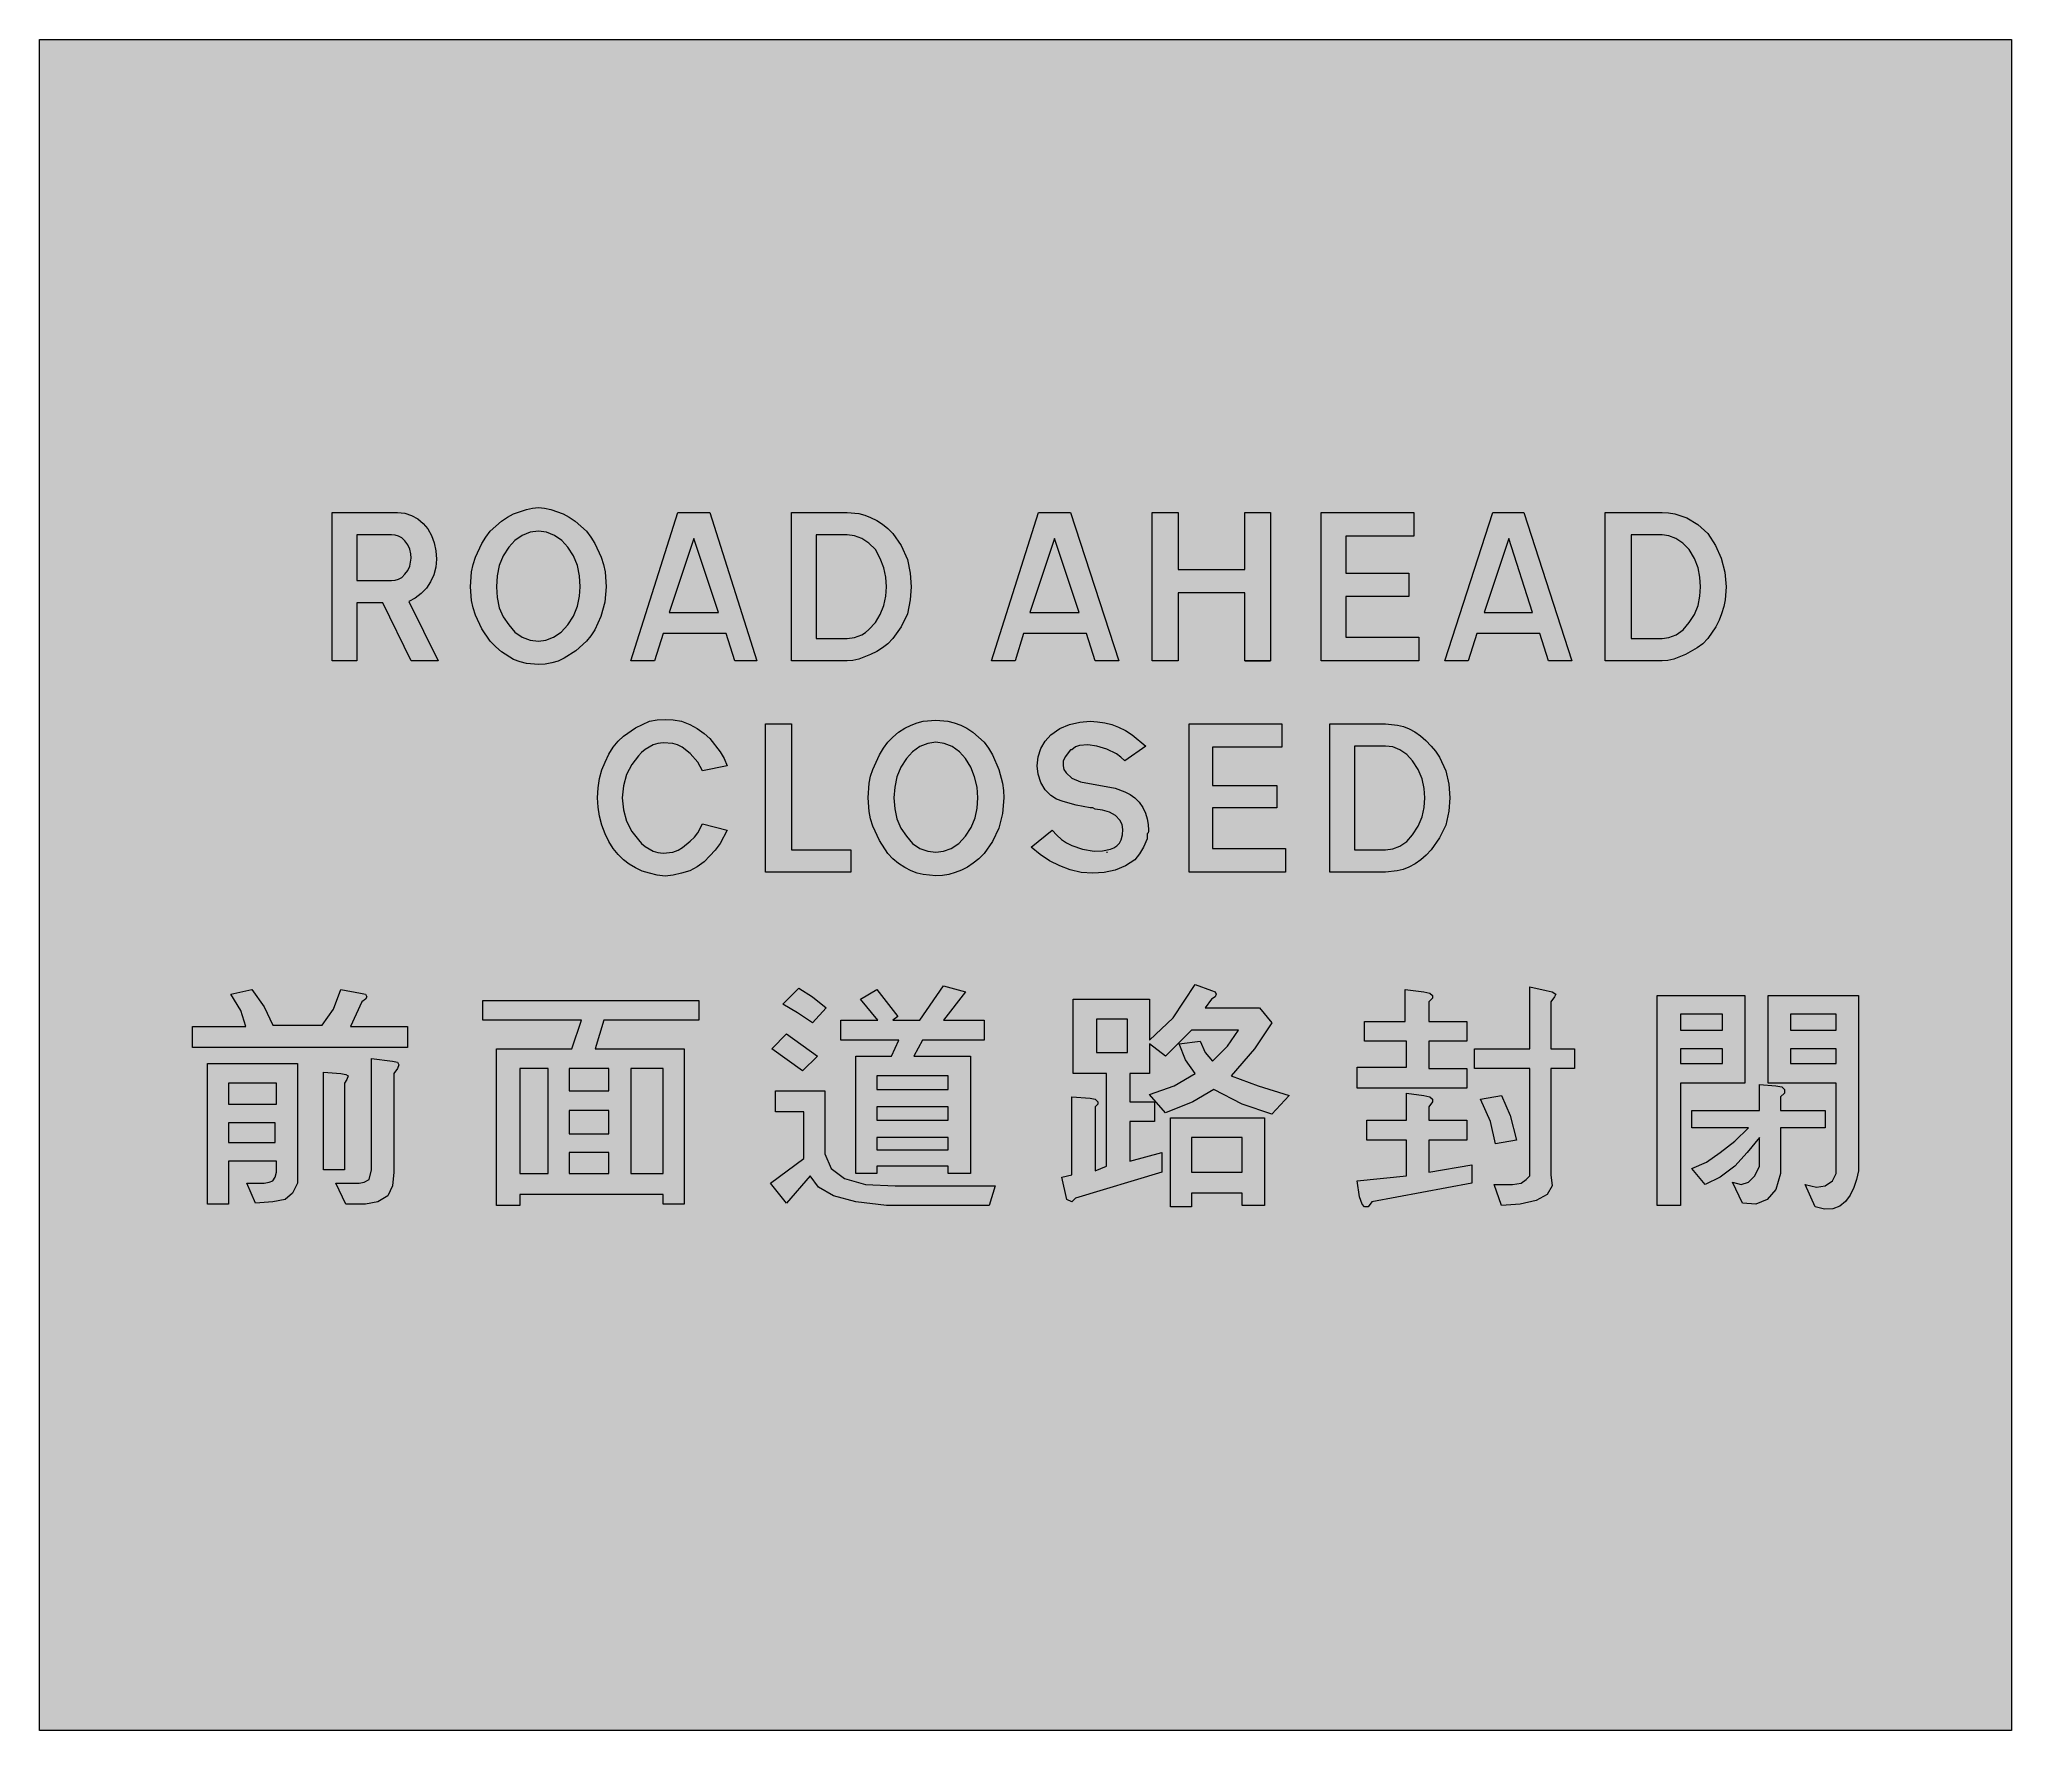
# Model space of a CAD drawing. Header units: metres. Extents: x 141 to 429, y 13 to 259.
import ezdxf

# ---------------------------------------------------------------- set-up
doc = ezdxf.new("R2010")
doc.units = ezdxf.units.M
for name, color, linetype, true_color in [('FILL_RED_FF0000', 7, 'Continuous', 0xff0000), ('FILL_WHITE_FFFFFF', 7, 'Continuous', 0xffffff), ('STROKE_WHITE_FFFFFF', 7, 'Continuous', 0xffffff)]:
    doc.layers.add(name, color=color, linetype=linetype, true_color=true_color)

msp = doc.modelspace()

# ---------------------------------------------------------------- hatches: boundary and pattern name
at = {"layer": 'FILL_RED_FF0000', "true_color": 0xff0000}
h = msp.add_hatch(color=7, dxfattribs=at)
h.dxf.hatch_style = 1
h.paths.add_polyline_path([(428.58, 259.2), (428.58, 12.78), (141.12, 12.78), (141.12, 259.2), (428.58, 259.2)])
at = {"layer": 'FILL_WHITE_FFFFFF', "true_color": 0xffffff}
h = msp.add_hatch(color=7, dxfattribs=at)
h.dxf.hatch_style = 1
h.paths.add_polyline_path([(191.16, 177.12), (187.38, 177.12), (187.38, 168.66), (183.78, 168.66), (183.78, 190.26), (193.32, 190.26), (194.37, 190.15), (195.36, 189.84), (196.26, 189.35), (197.05, 188.69), (197.74, 187.87), (198.28, 186.92), (198.67, 185.85), (198.9, 184.68), (199, 183.48), (198.89, 182.31), (198.6, 181.21), (198.13, 180.18), (197.52, 179.26), (196.77, 178.45), (195.91, 177.79), (194.94, 177.3), (199.26, 168.66), (195.3, 168.66), (191.16, 177.12)])
h.paths.add_polyline_path([(192.96, 180.4), (193.48, 180.54), (193.96, 180.82), (194.4, 181.26), (194.84, 181.83), (195.12, 182.43), (195.3, 183.6), (195.26, 184.27), (195.12, 184.93), (194.84, 185.55), (194.4, 186.12), (193.96, 186.56), (193.48, 186.84), (192.96, 186.98), (192.42, 187.02), (187.38, 187.02), (187.38, 180.36), (192.42, 180.36), (192.96, 180.4)], flags=16)
h = msp.add_hatch(color=7, dxfattribs=at)
h.dxf.hatch_style = 1
h.paths.add_polyline_path([(215.64, 190.73), (217.44, 190.08), (218.35, 189.61), (219.22, 189.02), (220.86, 187.56), (221.5, 186.69), (222.07, 185.74), (223.02, 183.78), (223.36, 182.7), (223.58, 181.62), (223.74, 179.46), (223.54, 177.21), (222.97, 175.1), (222.07, 173.18), (221.5, 172.32), (220.86, 171.54), (219.31, 170.09), (217.62, 169.02), (216.73, 168.63), (215.8, 168.35), (214.84, 168.18), (213.84, 168.12), (212.11, 168.28), (211.18, 168.5), (210.24, 168.84), (208.46, 169.99), (207.63, 170.69), (206.82, 171.54), (205.6, 173.3), (204.66, 175.32), (204.32, 176.4), (204.1, 177.46), (203.94, 179.46), (204.1, 181.62), (204.32, 182.7), (204.66, 183.78), (205.6, 185.74), (206.18, 186.69), (206.82, 187.56), (208.46, 189.02), (209.33, 189.61), (210.24, 190.08), (212.11, 190.73), (213, 190.92), (213.84, 190.98), (214.76, 190.92), (215.64, 190.73)])
h.paths.add_polyline_path([(211.48, 186.93), (210.42, 186.19), (209.52, 185.22), (208.71, 183.94), (208.15, 182.54), (207.82, 181.04), (207.72, 179.46), (207.82, 177.88), (208.15, 176.4), (208.71, 175.06), (209.52, 173.88), (210.42, 172.83), (211.48, 172.1), (212.63, 171.68), (213.84, 171.54), (214.95, 171.68), (216.07, 172.1), (217.16, 172.83), (218.16, 173.88), (218.97, 175.18), (219.53, 176.6), (219.86, 178.06), (219.96, 179.46), (219.86, 181.04), (219.53, 182.54), (218.97, 183.94), (218.16, 185.22), (217.26, 186.19), (216.2, 186.93), (215.05, 187.4), (213.84, 187.56), (212.63, 187.4), (211.48, 186.93)], flags=16)
h = msp.add_hatch(color=7, dxfattribs=at)
h.dxf.hatch_style = 1
h.paths.add_polyline_path([(245.7, 168.66), (242.46, 168.66), (241.2, 172.62), (232.02, 172.62), (230.76, 168.66), (227.34, 168.66), (234.18, 190.26), (238.86, 190.26), (245.7, 168.66)])
h.paths.add_polyline_path([(232.92, 175.68), (240.12, 175.68), (236.52, 186.48), (232.92, 175.68)], flags=16)
h = msp.add_hatch(color=7, dxfattribs=at)
h.dxf.hatch_style = 1
h.paths.add_polyline_path([(261.42, 189.88), (262.26, 189.54), (263.17, 189.1), (264.01, 188.57), (264.79, 187.95), (265.5, 187.2), (266.71, 185.45), (267.66, 183.42), (268.06, 181.44), (268.2, 179.46), (268.06, 177.55), (267.66, 175.5), (266.71, 173.63), (265.5, 171.9), (264.79, 171.15), (264.01, 170.53), (263.17, 170), (262.26, 169.56), (260.55, 168.91), (259.68, 168.72), (258.84, 168.66), (250.74, 168.66), (250.74, 190.26), (258.84, 190.26), (260.55, 190.1), (261.42, 189.88)])
h.paths.add_polyline_path([(254.34, 171.9), (258.84, 171.9), (259.92, 172.04), (261, 172.44), (261.51, 172.77), (261.99, 173.21), (262.98, 174.24), (263.69, 175.41), (264.19, 176.72), (264.5, 178.09), (264.6, 179.46), (264.5, 180.84), (264.19, 182.23), (263.69, 183.59), (262.98, 184.86), (262, 185.81), (260.98, 186.48), (259.92, 186.89), (258.84, 187.02), (254.34, 187.02), (254.34, 171.9)], flags=16)
h = msp.add_hatch(color=7, dxfattribs=at)
h.dxf.hatch_style = 1
h.paths.add_polyline_path([(298.44, 168.66), (295.02, 168.66), (293.76, 172.62), (284.58, 172.62), (283.32, 168.66), (279.9, 168.66), (286.74, 190.26), (291.42, 190.26), (298.44, 168.66)])
h.paths.add_polyline_path([(285.48, 175.68), (292.68, 175.68), (289.08, 186.48), (285.48, 175.68)], flags=16)
h = msp.add_hatch(color=7, dxfattribs=at)
h.dxf.hatch_style = 1
h.paths.add_polyline_path([(316.8, 178.56), (307.08, 178.56), (307.08, 168.66), (303.3, 168.66), (303.3, 190.26), (307.08, 190.26), (307.08, 181.98), (316.8, 181.98), (316.8, 190.26), (320.58, 190.26), (320.58, 168.66), (316.8, 168.66), (316.8, 178.56)])
h = msp.add_hatch(color=7, dxfattribs=at)
h.dxf.hatch_style = 1
h.paths.add_polyline_path([(327.96, 190.26), (341.46, 190.26), (341.46, 186.84), (331.56, 186.84), (331.56, 181.44), (340.74, 181.44), (340.74, 178.02), (331.56, 178.02), (331.56, 172.08), (342.18, 172.08), (342.18, 168.66), (327.96, 168.66), (327.96, 190.26)])
h = msp.add_hatch(color=7, dxfattribs=at)
h.dxf.hatch_style = 1
h.paths.add_polyline_path([(364.5, 168.66), (361.08, 168.66), (359.82, 172.62), (350.64, 172.62), (349.38, 168.66), (345.96, 168.66), (352.98, 190.26), (357.48, 190.26), (364.5, 168.66)])
h.paths.add_polyline_path([(351.72, 175.68), (358.74, 175.68), (355.32, 186.48), (351.72, 175.68)], flags=16)
h = msp.add_hatch(color=7, dxfattribs=at)
h.dxf.hatch_style = 1
h.paths.add_polyline_path([(379.49, 190.06), (381.24, 189.47), (382.85, 188.51), (384.3, 187.2), (385.41, 185.48), (386.26, 183.6), (386.81, 181.58), (387, 179.46), (386.84, 177.55), (386.62, 176.55), (386.28, 175.5), (385.95, 174.56), (385.49, 173.63), (384.3, 171.9), (383.57, 171.15), (382.75, 170.53), (381.06, 169.56), (379.35, 168.91), (378.48, 168.72), (377.64, 168.66), (369.36, 168.66), (369.36, 190.26), (377.64, 190.26), (378.58, 190.21), (379.49, 190.06)])
h.paths.add_polyline_path([(373.14, 171.9), (377.64, 171.9), (378.64, 172.04), (379.69, 172.46), (380.7, 173.19), (381.6, 174.24), (382.38, 175.41), (382.88, 176.72), (383.14, 178.09), (383.22, 179.46), (383.14, 180.84), (382.88, 182.23), (382.38, 183.59), (381.6, 184.86), (380.68, 185.81), (379.62, 186.48), (378.63, 186.89), (377.64, 187.02), (373.14, 187.02), (373.14, 171.9)], flags=16)
h = msp.add_hatch(color=7, dxfattribs=at)
h.dxf.hatch_style = 1
h.paths.add_polyline_path([(237.08, 153.9), (235.98, 155.16), (234.79, 156.08), (234.13, 156.4), (233.46, 156.6), (232.02, 156.71), (231.28, 156.63), (230.58, 156.42), (229.43, 155.75), (228.88, 155.31), (228.42, 154.8), (227.45, 153.57), (226.71, 152.08), (226.24, 150.42), (226.08, 148.68), (226.24, 146.94), (226.71, 145.28), (227.45, 143.79), (228.42, 142.56), (228.88, 142.05), (229.43, 141.62), (230.58, 140.94), (231.28, 140.73), (232.02, 140.65), (233.46, 140.76), (234.21, 141.06), (234.85, 141.44), (235.98, 142.38), (236.59, 142.95), (237.08, 143.57), (237.78, 144.9), (241.38, 144), (240.32, 142.04), (239.63, 141.09), (238.86, 140.22), (237.99, 139.35), (236.99, 138.62), (235.9, 138.07), (234.72, 137.7), (233.51, 137.4), (232.31, 137.3), (231.15, 137.4), (230.04, 137.7), (228.99, 138.03), (228.01, 138.49), (227.1, 139.04), (226.26, 139.68), (225.48, 140.42), (224.77, 141.3), (224.13, 142.31), (223.56, 143.46), (223.09, 144.71), (222.75, 146), (222.55, 147.33), (222.48, 148.68), (222.55, 150.13), (222.75, 151.49), (223.09, 152.76), (223.56, 153.9), (224.13, 155.05), (224.77, 156.06), (225.48, 156.94), (226.26, 157.68), (228.01, 158.9), (230.04, 159.84), (231.15, 160.04), (232.31, 160.11), (233.51, 160.04), (234.72, 159.84), (235.9, 159.37), (236.99, 158.78), (237.99, 158.09), (238.86, 157.32), (240.32, 155.41), (240.91, 154.41), (241.38, 153.36), (237.78, 152.64), (237.08, 153.9)])
h = msp.add_hatch(color=7, dxfattribs=at)
h.dxf.hatch_style = 1
h.paths.add_polyline_path([(246.96, 159.48), (250.74, 159.48), (250.74, 141.12), (259.38, 141.12), (259.38, 137.88), (246.96, 137.88), (246.96, 159.48)])
h = msp.add_hatch(color=7, dxfattribs=at)
h.dxf.hatch_style = 1
h.paths.add_polyline_path([(274.46, 159.64), (275.4, 159.3), (276.31, 158.83), (277.18, 158.24), (278.82, 156.78), (279.46, 155.91), (280.04, 154.94), (280.98, 152.82), (281.48, 150.82), (281.64, 149.76), (281.7, 148.68), (281.5, 146.43), (280.94, 144.29), (280.03, 142.33), (278.82, 140.58), (278.05, 139.82), (277.24, 139.16), (276.39, 138.61), (275.51, 138.15), (274.61, 137.8), (273.68, 137.54), (272.74, 137.39), (271.8, 137.34), (269.93, 137.5), (269.04, 137.72), (268.2, 138.06), (267.26, 138.53), (266.36, 139.12), (265.52, 139.81), (264.78, 140.58), (263.57, 142.49), (262.62, 144.54), (262.28, 145.62), (262.06, 146.68), (261.9, 148.68), (262.06, 150.82), (262.28, 151.84), (262.62, 152.82), (263.57, 154.94), (264.14, 155.91), (264.78, 156.78), (265.52, 157.55), (266.36, 158.24), (267.26, 158.83), (268.2, 159.3), (269.04, 159.64), (269.93, 159.86), (271.8, 160.02), (273.53, 159.86), (274.46, 159.64)])
h.paths.add_polyline_path([(269.44, 156.15), (268.38, 155.41), (267.48, 154.44), (266.67, 153.16), (266.11, 151.76), (265.78, 150.26), (265.68, 148.68), (265.78, 147.1), (266.11, 145.62), (266.67, 144.28), (267.48, 143.1), (268.38, 142.05), (269.44, 141.32), (270.59, 140.9), (271.8, 140.76), (272.91, 140.9), (274.03, 141.32), (275.12, 142.05), (276.12, 143.1), (276.93, 144.38), (277.49, 145.76), (277.82, 147.2), (277.92, 148.68), (277.79, 150.26), (277.43, 151.76), (276.86, 153.16), (276.12, 154.44), (275.22, 155.41), (274.16, 156.15), (273.01, 156.62), (271.8, 156.78), (270.59, 156.62), (269.44, 156.15)], flags=16)
h = msp.add_hatch(color=7, dxfattribs=at)
h.dxf.hatch_style = 1
h.paths.add_polyline_path([(298.76, 154.64), (298.12, 155.1), (296.71, 155.79), (295.26, 156.21), (293.94, 156.42), (292.7, 156.33), (292.14, 156.12), (291.6, 155.7), (291.42, 155.7), (290.61, 154.67), (290.36, 154.03), (290.34, 153.36), (290.46, 152.83), (290.77, 152.33), (291.6, 151.56), (292.86, 151.02), (297.9, 150.12), (299.34, 149.58), (300.13, 149.2), (300.78, 148.68), (301.42, 148.05), (301.95, 147.29), (302.35, 146.45), (302.58, 145.62), (302.74, 144.81), (302.76, 144), (302.76, 143.82), (302.74, 143.57), (302.58, 143.46), (302.58, 142.74), (302.04, 141.48), (301.48, 140.51), (300.78, 139.68), (299.44, 138.76), (297.92, 138.15), (296.3, 137.81), (294.66, 137.7), (292.97, 137.83), (291.37, 138.2), (289.85, 138.76), (288.36, 139.5), (287.01, 140.42), (285.66, 141.48), (288.72, 144), (289.4, 143.26), (290.11, 142.64), (290.83, 142.13), (291.58, 141.73), (293.15, 141.19), (294.84, 140.94), (296.07, 140.99), (297.22, 141.21), (297.74, 141.41), (298.18, 141.7), (298.54, 142.08), (298.8, 142.56), (299, 143.29), (299.05, 144.07), (298.93, 144.81), (298.62, 145.44), (297.96, 146.12), (297.09, 146.59), (296.09, 146.88), (295.02, 147.06), (294.66, 147.22), (294.3, 147.24), (292.25, 147.62), (290.34, 148.14), (289.37, 148.52), (288.54, 149.04), (287.7, 149.87), (287.08, 150.93), (286.69, 152.13), (286.56, 153.36), (286.69, 154.67), (287.08, 155.88), (287.7, 156.95), (288.54, 157.86), (289.84, 158.78), (291.28, 159.39), (292.79, 159.73), (294.3, 159.84), (295.36, 159.79), (296.4, 159.63), (297.42, 159.37), (298.42, 158.99), (299.41, 158.49), (300.4, 157.87), (302.4, 156.24), (299.34, 154.08), (298.76, 154.64)])
h = msp.add_hatch(color=7, dxfattribs=at)
h.dxf.hatch_style = 1
h.paths.add_polyline_path([(308.7, 159.48), (322.2, 159.48), (322.2, 156.06), (312.12, 156.06), (312.12, 150.48), (321.48, 150.48), (321.48, 147.24), (312.12, 147.24), (312.12, 141.3), (322.74, 141.3), (322.74, 137.88), (308.7, 137.88), (308.7, 159.48)])
h = msp.add_hatch(color=7, dxfattribs=at)
h.dxf.hatch_style = 1
h.paths.add_polyline_path([(339.93, 159.07), (340.78, 158.74), (341.62, 158.29), (342.43, 157.73), (343.22, 157.05), (343.98, 156.24), (344.62, 155.5), (345.19, 154.64), (346.14, 152.64), (346.54, 150.66), (346.68, 148.68), (346.54, 146.77), (346.14, 144.72), (345.19, 142.85), (343.98, 141.12), (343.27, 140.35), (342.49, 139.66), (341.65, 139.07), (340.74, 138.6), (339.9, 138.26), (339.03, 138.04), (337.32, 137.88), (329.22, 137.88), (329.22, 159.48), (337.32, 159.48), (339.07, 159.3), (339.93, 159.07)])
h.paths.add_polyline_path([(332.82, 141.12), (337.32, 141.12), (338.39, 141.26), (339.43, 141.66), (340.41, 142.34), (341.28, 143.28), (342.09, 144.55), (342.65, 145.91), (342.98, 147.3), (343.08, 148.68), (342.98, 150.06), (342.65, 151.45), (342.09, 152.81), (341.28, 154.08), (340.41, 155.03), (339.43, 155.7), (338.39, 156.11), (337.32, 156.24), (332.82, 156.24), (332.82, 141.12)], flags=16)
h = msp.add_hatch(color=7, dxfattribs=at)
h.dxf.hatch_style = 1
h.paths.add_polyline_path([(170.46, 117.72), (169.02, 120.06), (172.08, 120.78), (173.88, 118.26), (175.14, 115.56), (182.34, 115.56), (183.96, 117.9), (185.04, 120.78), (187.92, 120.24), (188.64, 120.06), (188.82, 119.7), (188.64, 119.34), (188.1, 118.98), (186.48, 115.38), (194.76, 115.38), (194.76, 112.32), (163.44, 112.32), (163.44, 115.38), (171.18, 115.38), (170.46, 117.72)])
h = msp.add_hatch(color=7, dxfattribs=at)
h.dxf.hatch_style = 1
h.paths.add_polyline_path([(253.8, 119.7), (255.78, 118.08), (253.8, 115.92), (251.64, 117.36), (249.48, 118.62), (251.82, 120.96), (253.8, 119.7)])
h = msp.add_hatch(color=7, dxfattribs=at)
h.dxf.hatch_style = 1
h.paths.add_polyline_path([(272.88, 121.32), (276.12, 120.42), (272.88, 116.28), (278.82, 116.28), (278.82, 113.4), (269.82, 113.4), (268.56, 111.06), (276.84, 111.06), (276.84, 93.96), (273.6, 93.96), (273.6, 95.04), (263.16, 95.04), (263.16, 93.96), (260.1, 93.96), (260.1, 111.06), (265.32, 111.06), (266.4, 113.4), (257.94, 113.4), (257.94, 116.28), (263.34, 116.28), (260.82, 119.34), (263.16, 120.78), (266.22, 116.82), (265.5, 116.28), (269.46, 116.28), (272.88, 121.32)])
h.paths.add_polyline_path([(263.16, 97.38), (273.6, 97.38), (273.6, 99.18), (263.16, 99.18), (263.16, 97.38)], flags=16)
h.paths.add_polyline_path([(263.16, 103.68), (263.16, 101.7), (273.6, 101.7), (273.6, 103.68), (263.16, 103.68)], flags=16)
h.paths.add_polyline_path([(273.6, 108.18), (263.16, 108.18), (263.16, 106.2), (273.6, 106.2), (273.6, 108.18)], flags=16)
h = msp.add_hatch(color=7, dxfattribs=at)
h.dxf.hatch_style = 1
h.paths.add_polyline_path([(302.94, 119.34), (302.94, 113.4), (306.36, 116.64), (309.6, 121.5), (311.94, 120.6), (312.48, 120.42), (312.66, 120.06), (312.48, 119.7), (311.94, 119.34), (311.04, 118.08), (318.96, 118.08), (320.76, 115.92), (318.24, 112.14), (314.82, 108.18), (318.78, 106.74), (323.28, 105.3), (320.76, 102.6), (316.44, 104.04), (312.3, 106.2), (309.24, 104.4), (305.28, 102.78), (302.94, 105.48), (306.54, 106.74), (309.6, 108.54), (308.16, 110.52), (307.26, 112.86), (310.32, 113.22), (311.04, 111.6), (312.12, 110.34), (314.28, 112.5), (315.9, 114.84), (309.06, 114.84), (305.28, 111.06), (302.94, 112.86), (302.94, 108.54), (300.06, 108.54), (300.06, 104.4), (303.66, 104.4), (303.66, 101.52), (300.06, 101.52), (300.06, 95.76), (304.74, 97.02), (304.74, 94.14), (292.14, 90.36), (291.6, 89.82), (290.88, 90.18), (290.16, 93.42), (291.6, 93.78), (291.6, 105.12), (294.3, 104.94), (295.02, 104.76), (295.38, 104.4), (295.38, 104.04), (295.02, 103.68), (295.02, 94.32), (296.64, 95.04), (296.64, 108.54), (291.78, 108.54), (291.78, 119.34), (302.94, 119.34)])
h.paths.add_polyline_path([(299.7, 116.46), (295.2, 116.46), (295.2, 111.6), (299.7, 111.6), (299.7, 116.46)], flags=16)
h = msp.add_hatch(color=7, dxfattribs=at)
h.dxf.hatch_style = 1
h.paths.add_polyline_path([(340.2, 116.1), (340.2, 120.78), (342.9, 120.42), (343.8, 120.24), (344.16, 119.88), (344.16, 119.52), (343.62, 118.98), (343.62, 116.1), (349.2, 116.1), (349.2, 113.22), (343.62, 113.22), (343.62, 109.26), (349.2, 109.26), (349.2, 106.38), (333.18, 106.38), (333.18, 109.44), (340.38, 109.44), (340.38, 113.22), (334.26, 113.22), (334.26, 116.1), (340.2, 116.1)])
h = msp.add_hatch(color=7, dxfattribs=at)
h.dxf.hatch_style = 1
h.paths.add_polyline_path([(358.38, 112.14), (358.38, 121.14), (360.72, 120.6), (361.62, 120.42), (362.16, 120.06), (361.98, 119.7), (361.44, 118.98), (361.44, 112.14), (364.86, 112.14), (364.86, 109.26), (361.44, 109.26), (361.44, 93.78), (361.62, 92.16), (360.9, 90.9), (359.28, 90), (356.94, 89.46), (354.24, 89.28), (353.16, 92.34), (355.86, 92.34), (357.12, 92.52), (357.84, 93.06), (358.38, 93.6), (358.38, 109.26), (350.28, 109.26), (350.28, 112.14), (358.38, 112.14)])
h = msp.add_hatch(color=7, dxfattribs=at)
h.dxf.hatch_style = 1
h.paths.add_polyline_path([(235.08, 89.46), (232.02, 89.46), (232.02, 90.9), (211.14, 90.9), (211.14, 89.28), (207.72, 89.28), (207.72, 112.14), (218.7, 112.14), (220.14, 116.28), (205.74, 116.28), (205.74, 119.16), (237.24, 119.16), (237.24, 116.28), (223.38, 116.28), (222.12, 112.14), (235.08, 112.14), (235.08, 89.46)])
h.paths.add_polyline_path([(224.1, 97.02), (218.34, 97.02), (218.34, 93.96), (224.1, 93.96), (224.1, 97.02)], flags=16)
h.paths.add_polyline_path([(224.1, 106.02), (224.1, 109.26), (218.34, 109.26), (218.34, 106.02), (224.1, 106.02)], flags=16)
h.paths.add_polyline_path([(218.34, 99.72), (224.1, 99.72), (224.1, 103.14), (218.34, 103.14), (218.34, 99.72)], flags=16)
h.paths.add_polyline_path([(211.14, 109.26), (211.14, 93.96), (215.28, 93.96), (215.28, 109.26), (211.14, 109.26)], flags=16)
h.paths.add_polyline_path([(232.02, 109.26), (227.34, 109.26), (227.34, 93.96), (232.02, 93.96), (232.02, 109.26)], flags=16)
h = msp.add_hatch(color=7, dxfattribs=at)
h.dxf.hatch_style = 1
h.paths.add_polyline_path([(380.34, 107.1), (380.34, 89.28), (376.92, 89.28), (376.92, 119.88), (389.7, 119.88), (389.7, 107.1), (380.34, 107.1)])
h.paths.add_polyline_path([(380.34, 112.14), (380.34, 109.98), (386.46, 109.98), (386.46, 112.14), (380.34, 112.14)], flags=16)
h.paths.add_polyline_path([(386.46, 117.18), (380.34, 117.18), (380.34, 114.84), (386.46, 114.84), (386.46, 117.18)], flags=16)
h = msp.add_hatch(color=7, dxfattribs=at)
h.dxf.hatch_style = 1
h.paths.add_polyline_path([(406, 93.09), (405.6, 91.9), (405.07, 90.81), (404.38, 89.88), (403.53, 89.18), (402.52, 88.78), (401.33, 88.73), (399.96, 89.1), (398.52, 92.34), (400.14, 91.98), (401.4, 92.16), (402.48, 92.88), (403.02, 93.96), (403.02, 107.1), (393.12, 107.1), (393.12, 119.88), (406.26, 119.88), (406.26, 94.32), (406, 93.09)])
h.paths.add_polyline_path([(396.36, 112.14), (396.36, 109.98), (403.02, 109.98), (403.02, 112.14), (396.36, 112.14)], flags=16)
h.paths.add_polyline_path([(403.02, 117.18), (396.36, 117.18), (396.36, 114.84), (403.02, 114.84), (403.02, 117.18)], flags=16)
h = msp.add_hatch(color=7, dxfattribs=at)
h.dxf.hatch_style = 1
h.paths.add_polyline_path([(254.52, 111.06), (252.36, 108.9), (247.86, 112.14), (250.02, 114.3), (254.52, 111.06)])
h = msp.add_hatch(color=7, dxfattribs=at)
h.dxf.hatch_style = 1
h.paths.add_polyline_path([(178.02, 91.08), (176.94, 90.18), (175.14, 89.82), (172.62, 89.64), (171.36, 92.52), (173.88, 92.52), (174.6, 92.7), (175.14, 92.88), (175.5, 93.42), (175.68, 94.14), (175.68, 95.76), (168.66, 95.76), (168.66, 89.46), (165.6, 89.46), (165.6, 109.98), (178.74, 109.98), (178.74, 92.52), (178.02, 91.08)])
h.paths.add_polyline_path([(168.66, 101.34), (168.66, 98.46), (175.5, 98.46), (175.5, 101.34), (168.66, 101.34)], flags=16)
h.paths.add_polyline_path([(175.68, 107.1), (168.66, 107.1), (168.66, 104.04), (175.68, 104.04), (175.68, 107.1)], flags=16)
h = msp.add_hatch(color=7, dxfattribs=at)
h.dxf.hatch_style = 1
h.paths.add_polyline_path([(192.6, 110.34), (193.32, 110.16), (193.5, 109.8), (193.32, 109.26), (192.78, 108.54), (192.78, 94.14), (192.6, 92.16), (191.88, 90.72), (190.44, 89.82), (188.64, 89.46), (185.76, 89.46), (184.32, 92.52), (187.74, 92.52), (188.46, 92.7), (189.18, 93.06), (189.54, 94.5), (189.54, 110.7), (192.6, 110.34)])
h = msp.add_hatch(color=7, dxfattribs=at)
h.dxf.hatch_style = 1
h.paths.add_polyline_path([(185.04, 108.54), (185.76, 108.36), (186.12, 108.18), (185.94, 107.64), (185.58, 107.1), (185.58, 94.5), (182.52, 94.5), (182.52, 108.72), (185.04, 108.54)])
h = msp.add_hatch(color=7, dxfattribs=at)
h.dxf.hatch_style = 1
h.paths.add_polyline_path([(391.86, 103.14), (391.86, 106.92), (394.2, 106.74), (395.1, 106.56), (395.46, 106.2), (395.46, 105.66), (394.92, 105.12), (394.92, 103.14), (401.4, 103.14), (401.4, 100.62), (394.92, 100.62), (394.92, 93.96), (394.2, 91.62), (392.94, 90.18), (391.32, 89.46), (389.34, 89.64), (387.9, 92.7), (389.16, 92.34), (390.24, 92.7), (391.14, 93.6), (391.86, 95.04), (391.86, 99.18), (390.06, 97.02), (388.26, 95.04), (386.1, 93.42), (383.94, 92.34), (381.96, 94.68), (384.12, 95.58), (386.1, 97.02), (388.26, 98.64), (390.24, 100.62), (381.96, 100.62), (381.96, 103.14), (391.86, 103.14)])
h = msp.add_hatch(color=7, dxfattribs=at)
h.dxf.hatch_style = 1
h.paths.add_polyline_path([(255.6, 106.02), (255.6, 96.84), (256.5, 94.68), (258.48, 93.24), (261.54, 92.34), (265.86, 92.16), (280.44, 92.16), (279.54, 89.28), (264.6, 89.28), (260.1, 89.82), (256.86, 90.72), (254.7, 91.98), (253.44, 93.6), (250.02, 89.64), (247.68, 92.52), (252.54, 96.12), (252.54, 102.96), (248.4, 102.96), (248.4, 106.02), (255.6, 106.02)])
h = msp.add_hatch(color=7, dxfattribs=at)
h.dxf.hatch_style = 1
h.paths.add_polyline_path([(340.38, 101.7), (340.38, 105.66), (342.9, 105.3), (343.8, 105.12), (344.16, 104.76), (344.16, 104.4), (343.62, 103.68), (343.62, 101.7), (349.2, 101.7), (349.2, 98.82), (343.62, 98.82), (343.62, 94.14), (349.92, 95.22), (349.92, 92.52), (335.34, 89.82), (334.8, 89.1), (334.26, 89.1), (333.9, 89.46), (333.54, 90.54), (333.18, 92.88), (340.38, 93.6), (340.38, 98.82), (334.62, 98.82), (334.62, 101.7), (340.38, 101.7)])
h = msp.add_hatch(color=7, dxfattribs=at)
h.dxf.hatch_style = 1
h.paths.add_polyline_path([(352.62, 101.52), (351.18, 104.76), (354.24, 105.3), (355.5, 102.42), (356.4, 98.82), (353.34, 98.28), (352.62, 101.52)])
h = msp.add_hatch(color=7, dxfattribs=at)
h.dxf.hatch_style = 1
h.paths.add_polyline_path([(319.68, 102.06), (319.68, 89.28), (316.44, 89.28), (316.44, 91.08), (309.06, 91.08), (309.06, 89.1), (306, 89.1), (306, 102.06), (319.68, 102.06)])
h.paths.add_polyline_path([(316.44, 99.18), (309.06, 99.18), (309.06, 94.14), (316.44, 94.14), (316.44, 99.18)], flags=16)

# ---------------------------------------------------------------- linework, layer by layer
at = {"layer": 'FILL_RED_FF0000', "lineweight": 0, "true_color": 0xff0000}
msp.add_lwpolyline([(428.58, 259.2), (428.58, 12.78), (141.12, 12.78), (141.12, 259.2)], close=True, dxfattribs=at)
at = {"layer": 'FILL_WHITE_FFFFFF', "lineweight": 0, "true_color": 0xffffff}
for points in [[(191.16, 177.12), (187.38, 177.12), (187.38, 168.66), (183.78, 168.66), (183.78, 190.26), (193.32, 190.26), (194.37, 190.15), (195.36, 189.84), (196.26, 189.35), (197.05, 188.69), (197.74, 187.87), (198.28, 186.92), (198.67, 185.85), (198.9, 184.68), (199, 183.48), (198.89, 182.31), (198.6, 181.21), (198.13, 180.18), (197.52, 179.26), (196.77, 178.45), (195.91, 177.79), (194.94, 177.3), (199.26, 168.66), (195.3, 168.66)], [(215.64, 190.73), (217.44, 190.08), (218.35, 189.61), (219.22, 189.02), (220.86, 187.56), (221.5, 186.69), (222.07, 185.74), (223.02, 183.78), (223.36, 182.7), (223.58, 181.62), (223.74, 179.46), (223.54, 177.21), (222.97, 175.1), (222.07, 173.18), (221.5, 172.32), (220.86, 171.54), (219.31, 170.09), (217.62, 169.02), (216.73, 168.63), (215.8, 168.35), (214.84, 168.18), (213.84, 168.12), (212.11, 168.28), (211.18, 168.5), (210.24, 168.84), (208.46, 169.99), (207.63, 170.69), (206.82, 171.54), (205.6, 173.3), (204.66, 175.32), (204.32, 176.4), (204.1, 177.46), (203.94, 179.46), (204.1, 181.62), (204.32, 182.7), (204.66, 183.78), (205.6, 185.74), (206.18, 186.69), (206.82, 187.56), (208.46, 189.02), (209.33, 189.61), (210.24, 190.08), (212.11, 190.73), (213, 190.92), (213.84, 190.98), (214.76, 190.92)], [(245.7, 168.66), (242.46, 168.66), (241.2, 172.62), (232.02, 172.62), (230.76, 168.66), (227.34, 168.66), (234.18, 190.26), (238.86, 190.26)], [(261.42, 189.88), (262.26, 189.54), (263.17, 189.1), (264.01, 188.57), (264.79, 187.95), (265.5, 187.2), (266.71, 185.45), (267.66, 183.42), (268.06, 181.44), (268.2, 179.46), (268.06, 177.55), (267.66, 175.5), (266.71, 173.63), (265.5, 171.9), (264.79, 171.15), (264.01, 170.53), (263.17, 170), (262.26, 169.56), (260.55, 168.91), (259.68, 168.72), (258.84, 168.66), (250.74, 168.66), (250.74, 190.26), (258.84, 190.26), (260.55, 190.1)], [(298.44, 168.66), (295.02, 168.66), (293.76, 172.62), (284.58, 172.62), (283.32, 168.66), (279.9, 168.66), (286.74, 190.26), (291.42, 190.26)], [(316.8, 178.56), (307.08, 178.56), (307.08, 168.66), (303.3, 168.66), (303.3, 190.26), (307.08, 190.26), (307.08, 181.98), (316.8, 181.98), (316.8, 190.26), (320.58, 190.26), (320.58, 168.66), (316.8, 168.66)], [(327.96, 190.26), (341.46, 190.26), (341.46, 186.84), (331.56, 186.84), (331.56, 181.44), (340.74, 181.44), (340.74, 178.02), (331.56, 178.02), (331.56, 172.08), (342.18, 172.08), (342.18, 168.66), (327.96, 168.66)], [(364.5, 168.66), (361.08, 168.66), (359.82, 172.62), (350.64, 172.62), (349.38, 168.66), (345.96, 168.66), (352.98, 190.26), (357.48, 190.26)], [(379.49, 190.06), (381.24, 189.47), (382.85, 188.51), (384.3, 187.2), (385.41, 185.48), (386.26, 183.6), (386.81, 181.58), (387, 179.46), (386.84, 177.55), (386.62, 176.55), (386.28, 175.5), (385.95, 174.56), (385.49, 173.63), (384.3, 171.9), (383.57, 171.15), (382.75, 170.53), (381.06, 169.56), (379.35, 168.91), (378.48, 168.72), (377.64, 168.66), (369.36, 168.66), (369.36, 190.26), (377.64, 190.26), (378.58, 190.21)], [(192.96, 180.4), (193.48, 180.54), (193.96, 180.82), (194.4, 181.26), (194.84, 181.83), (195.12, 182.43), (195.3, 183.6), (195.26, 184.27), (195.12, 184.93), (194.84, 185.55), (194.4, 186.12), (193.96, 186.56), (193.48, 186.84), (192.96, 186.98), (192.42, 187.02), (187.38, 187.02), (187.38, 180.36), (192.42, 180.36)], [(211.48, 186.93), (210.42, 186.19), (209.52, 185.22), (208.71, 183.94), (208.15, 182.54), (207.82, 181.04), (207.72, 179.46), (207.82, 177.88), (208.15, 176.4), (208.71, 175.06), (209.52, 173.88), (210.42, 172.83), (211.48, 172.1), (212.63, 171.68), (213.84, 171.54), (214.95, 171.68), (216.07, 172.1), (217.16, 172.83), (218.16, 173.88), (218.97, 175.18), (219.53, 176.6), (219.86, 178.06), (219.96, 179.46), (219.86, 181.04), (219.53, 182.54), (218.97, 183.94), (218.16, 185.22), (217.26, 186.19), (216.2, 186.93), (215.05, 187.4), (213.84, 187.56), (212.63, 187.4)], [(254.34, 171.9), (258.84, 171.9), (259.92, 172.04), (261, 172.44), (261.51, 172.77), (261.99, 173.21), (262.98, 174.24), (263.69, 175.41), (264.19, 176.72), (264.5, 178.09), (264.6, 179.46), (264.5, 180.84), (264.19, 182.23), (263.69, 183.59), (262.98, 184.86), (262, 185.81), (260.98, 186.48), (259.92, 186.89), (258.84, 187.02), (254.34, 187.02)], [(373.14, 171.9), (377.64, 171.9), (378.64, 172.04), (379.69, 172.46), (380.7, 173.19), (381.6, 174.24), (382.38, 175.41), (382.88, 176.72), (383.14, 178.09), (383.22, 179.46), (383.14, 180.84), (382.88, 182.23), (382.38, 183.59), (381.6, 184.86), (380.68, 185.81), (379.62, 186.48), (378.63, 186.89), (377.64, 187.02), (373.14, 187.02)], [(232.92, 175.68), (240.12, 175.68), (236.52, 186.48)], [(285.48, 175.68), (292.68, 175.68), (289.08, 186.48)], [(351.72, 175.68), (358.74, 175.68), (355.32, 186.48)], [(237.08, 153.9), (235.98, 155.16), (234.79, 156.08), (234.13, 156.4), (233.46, 156.6), (232.02, 156.71), (231.28, 156.63), (230.58, 156.42), (229.43, 155.75), (228.88, 155.31), (228.42, 154.8), (227.45, 153.57), (226.71, 152.08), (226.24, 150.42), (226.08, 148.68), (226.24, 146.94), (226.71, 145.28), (227.45, 143.79), (228.42, 142.56), (228.88, 142.05), (229.43, 141.62), (230.58, 140.94), (231.28, 140.73), (232.02, 140.65), (233.46, 140.76), (234.21, 141.06), (234.85, 141.44), (235.98, 142.38), (236.59, 142.95), (237.08, 143.57), (237.78, 144.9), (241.38, 144), (240.32, 142.04), (239.63, 141.09), (238.86, 140.22), (237.99, 139.35), (236.99, 138.62), (235.9, 138.07), (234.72, 137.7), (233.51, 137.4), (232.31, 137.3), (231.15, 137.4), (230.04, 137.7), (228.99, 138.03), (228.01, 138.49), (227.1, 139.04), (226.26, 139.68), (225.48, 140.42), (224.77, 141.3), (224.13, 142.31), (223.56, 143.46), (223.09, 144.71), (222.75, 146), (222.55, 147.33), (222.48, 148.68), (222.55, 150.13), (222.75, 151.49), (223.09, 152.76), (223.56, 153.9), (224.13, 155.05), (224.77, 156.06), (225.48, 156.94), (226.26, 157.68), (228.01, 158.9), (230.04, 159.84), (231.15, 160.04), (232.31, 160.11), (233.51, 160.04), (234.72, 159.84), (235.9, 159.37), (236.99, 158.78), (237.99, 158.09), (238.86, 157.32), (240.32, 155.41), (240.91, 154.41), (241.38, 153.36), (237.78, 152.64)], [(246.96, 159.48), (250.74, 159.48), (250.74, 141.12), (259.38, 141.12), (259.38, 137.88), (246.96, 137.88)], [(274.46, 159.64), (275.4, 159.3), (276.31, 158.83), (277.18, 158.24), (278.82, 156.78), (279.46, 155.91), (280.04, 154.94), (280.98, 152.82), (281.48, 150.82), (281.64, 149.76), (281.7, 148.68), (281.5, 146.43), (280.94, 144.29), (280.03, 142.33), (278.82, 140.58), (278.05, 139.82), (277.24, 139.16), (276.39, 138.61), (275.51, 138.15), (274.61, 137.8), (273.68, 137.54), (272.74, 137.39), (271.8, 137.34), (269.93, 137.5), (269.04, 137.72), (268.2, 138.06), (267.26, 138.53), (266.36, 139.12), (265.52, 139.81), (264.78, 140.58), (263.57, 142.49), (262.62, 144.54), (262.28, 145.62), (262.06, 146.68), (261.9, 148.68), (262.06, 150.82), (262.28, 151.84), (262.62, 152.82), (263.57, 154.94), (264.14, 155.91), (264.78, 156.78), (265.52, 157.55), (266.36, 158.24), (267.26, 158.83), (268.2, 159.3), (269.04, 159.64), (269.93, 159.86), (271.8, 160.02), (273.53, 159.86)], [(298.76, 154.64), (298.12, 155.1), (296.71, 155.79), (295.26, 156.21), (293.94, 156.42), (292.7, 156.33), (292.14, 156.12), (291.6, 155.7), (291.42, 155.7), (290.61, 154.67), (290.36, 154.03), (290.34, 153.36), (290.46, 152.83), (290.77, 152.33), (291.6, 151.56), (292.86, 151.02), (297.9, 150.12), (299.34, 149.58), (300.13, 149.2), (300.78, 148.68), (301.42, 148.05), (301.95, 147.29), (302.35, 146.45), (302.58, 145.62), (302.74, 144.81), (302.76, 144), (302.76, 143.82), (302.74, 143.57), (302.58, 143.46), (302.58, 142.74), (302.04, 141.48), (301.48, 140.51), (300.78, 139.68), (299.44, 138.76), (297.92, 138.15), (296.3, 137.81), (294.66, 137.7), (292.97, 137.83), (291.37, 138.2), (289.85, 138.76), (288.36, 139.5), (287.01, 140.42), (285.66, 141.48), (288.72, 144), (289.4, 143.26), (290.11, 142.64), (290.83, 142.13), (291.58, 141.73), (293.15, 141.19), (294.84, 140.94), (296.07, 140.99), (297.22, 141.21), (297.74, 141.41), (298.18, 141.7), (298.54, 142.08), (298.8, 142.56), (299, 143.29), (299.05, 144.07), (298.93, 144.81), (298.62, 145.44), (297.96, 146.12), (297.09, 146.59), (296.09, 146.88), (295.02, 147.06), (294.66, 147.22), (294.3, 147.24), (292.25, 147.62), (290.34, 148.14), (289.37, 148.52), (288.54, 149.04), (287.7, 149.87), (287.08, 150.93), (286.69, 152.13), (286.56, 153.36), (286.69, 154.67), (287.08, 155.88), (287.7, 156.95), (288.54, 157.86), (289.84, 158.78), (291.28, 159.39), (292.79, 159.73), (294.3, 159.84), (295.36, 159.79), (296.4, 159.63), (297.42, 159.37), (298.42, 158.99), (299.41, 158.49), (300.4, 157.87), (302.4, 156.24), (299.34, 154.08)], [(308.7, 159.48), (322.2, 159.48), (322.2, 156.06), (312.12, 156.06), (312.12, 150.48), (321.48, 150.48), (321.48, 147.24), (312.12, 147.24), (312.12, 141.3), (322.74, 141.3), (322.74, 137.88), (308.7, 137.88)], [(339.93, 159.07), (340.78, 158.74), (341.62, 158.29), (342.43, 157.73), (343.22, 157.05), (343.98, 156.24), (344.62, 155.5), (345.19, 154.64), (346.14, 152.64), (346.54, 150.66), (346.68, 148.68), (346.54, 146.77), (346.14, 144.72), (345.19, 142.85), (343.98, 141.12), (343.27, 140.35), (342.49, 139.66), (341.65, 139.07), (340.74, 138.6), (339.9, 138.26), (339.03, 138.04), (337.32, 137.88), (329.22, 137.88), (329.22, 159.48), (337.32, 159.48), (339.07, 159.3)], [(269.44, 156.15), (268.38, 155.41), (267.48, 154.44), (266.67, 153.16), (266.11, 151.76), (265.78, 150.26), (265.68, 148.68), (265.78, 147.1), (266.11, 145.62), (266.67, 144.28), (267.48, 143.1), (268.38, 142.05), (269.44, 141.32), (270.59, 140.9), (271.8, 140.76), (272.91, 140.9), (274.03, 141.32), (275.12, 142.05), (276.12, 143.1), (276.93, 144.38), (277.49, 145.76), (277.82, 147.2), (277.92, 148.68), (277.79, 150.26), (277.43, 151.76), (276.86, 153.16), (276.12, 154.44), (275.22, 155.41), (274.16, 156.15), (273.01, 156.62), (271.8, 156.78), (270.59, 156.62)], [(332.82, 141.12), (337.32, 141.12), (338.39, 141.26), (339.43, 141.66), (340.41, 142.34), (341.28, 143.28), (342.09, 144.55), (342.65, 145.91), (342.98, 147.3), (343.08, 148.68), (342.98, 150.06), (342.65, 151.45), (342.09, 152.81), (341.28, 154.08), (340.41, 155.03), (339.43, 155.7), (338.39, 156.11), (337.32, 156.24), (332.82, 156.24)], [(170.46, 117.72), (169.02, 120.06), (172.08, 120.78), (173.88, 118.26), (175.14, 115.56), (182.34, 115.56), (183.96, 117.9), (185.04, 120.78), (187.92, 120.24), (188.64, 120.06), (188.82, 119.7), (188.64, 119.34), (188.1, 118.98), (186.48, 115.38), (194.76, 115.38), (194.76, 112.32), (163.44, 112.32), (163.44, 115.38), (171.18, 115.38)], [(253.8, 119.7), (255.78, 118.08), (253.8, 115.92), (251.64, 117.36), (249.48, 118.62), (251.82, 120.96)], [(272.88, 121.32), (276.12, 120.42), (272.88, 116.28), (278.82, 116.28), (278.82, 113.4), (269.82, 113.4), (268.56, 111.06), (276.84, 111.06), (276.84, 93.96), (273.6, 93.96), (273.6, 95.04), (263.16, 95.04), (263.16, 93.96), (260.1, 93.96), (260.1, 111.06), (265.32, 111.06), (266.4, 113.4), (257.94, 113.4), (257.94, 116.28), (263.34, 116.28), (260.82, 119.34), (263.16, 120.78), (266.22, 116.82), (265.5, 116.28), (269.46, 116.28)], [(302.94, 119.34), (302.94, 113.4), (306.36, 116.64), (309.6, 121.5), (311.94, 120.6), (312.48, 120.42), (312.66, 120.06), (312.48, 119.7), (311.94, 119.34), (311.04, 118.08), (318.96, 118.08), (320.76, 115.92), (318.24, 112.14), (314.82, 108.18), (318.78, 106.74), (323.28, 105.3), (320.76, 102.6), (316.44, 104.04), (312.3, 106.2), (309.24, 104.4), (305.28, 102.78), (302.94, 105.48), (306.54, 106.74), (309.6, 108.54), (308.16, 110.52), (307.26, 112.86), (310.32, 113.22), (311.04, 111.6), (312.12, 110.34), (314.28, 112.5), (315.9, 114.84), (309.06, 114.84), (305.28, 111.06), (302.94, 112.86), (302.94, 108.54), (300.06, 108.54), (300.06, 104.4), (303.66, 104.4), (303.66, 101.52), (300.06, 101.52), (300.06, 95.76), (304.74, 97.02), (304.74, 94.14), (292.14, 90.36), (291.6, 89.82), (290.88, 90.18), (290.16, 93.42), (291.6, 93.78), (291.6, 105.12), (294.3, 104.94), (295.02, 104.76), (295.38, 104.4), (295.38, 104.04), (295.02, 103.68), (295.02, 94.32), (296.64, 95.04), (296.64, 108.54), (291.78, 108.54), (291.78, 119.34)], [(340.2, 116.1), (340.2, 120.78), (342.9, 120.42), (343.8, 120.24), (344.16, 119.88), (344.16, 119.52), (343.62, 118.98), (343.62, 116.1), (349.2, 116.1), (349.2, 113.22), (343.62, 113.22), (343.62, 109.26), (349.2, 109.26), (349.2, 106.38), (333.18, 106.38), (333.18, 109.44), (340.38, 109.44), (340.38, 113.22), (334.26, 113.22), (334.26, 116.1)], [(358.38, 112.14), (358.38, 121.14), (360.72, 120.6), (361.62, 120.42), (362.16, 120.06), (361.98, 119.7), (361.44, 118.98), (361.44, 112.14), (364.86, 112.14), (364.86, 109.26), (361.44, 109.26), (361.44, 93.78), (361.62, 92.16), (360.9, 90.9), (359.28, 90), (356.94, 89.46), (354.24, 89.28), (353.16, 92.34), (355.86, 92.34), (357.12, 92.52), (357.84, 93.06), (358.38, 93.6), (358.38, 109.26), (350.28, 109.26), (350.28, 112.14)], [(235.08, 89.46), (232.02, 89.46), (232.02, 90.9), (211.14, 90.9), (211.14, 89.28), (207.72, 89.28), (207.72, 112.14), (218.7, 112.14), (220.14, 116.28), (205.74, 116.28), (205.74, 119.16), (237.24, 119.16), (237.24, 116.28), (223.38, 116.28), (222.12, 112.14), (235.08, 112.14)], [(380.34, 107.1), (380.34, 89.28), (376.92, 89.28), (376.92, 119.88), (389.7, 119.88), (389.7, 107.1)], [(406, 93.09), (405.6, 91.9), (405.07, 90.81), (404.38, 89.88), (403.53, 89.18), (402.52, 88.78), (401.33, 88.73), (399.96, 89.1), (398.52, 92.34), (400.14, 91.98), (401.4, 92.16), (402.48, 92.88), (403.02, 93.96), (403.02, 107.1), (393.12, 107.1), (393.12, 119.88), (406.26, 119.88), (406.26, 94.32)], [(299.7, 116.46), (295.2, 116.46), (295.2, 111.6), (299.7, 111.6)], [(386.46, 117.18), (380.34, 117.18), (380.34, 114.84), (386.46, 114.84)], [(403.02, 117.18), (396.36, 117.18), (396.36, 114.84), (403.02, 114.84)], [(254.52, 111.06), (252.36, 108.9), (247.86, 112.14), (250.02, 114.3)], [(380.34, 112.14), (380.34, 109.98), (386.46, 109.98), (386.46, 112.14)], [(396.36, 112.14), (396.36, 109.98), (403.02, 109.98), (403.02, 112.14)], [(178.02, 91.08), (176.94, 90.18), (175.14, 89.82), (172.62, 89.64), (171.36, 92.52), (173.88, 92.52), (174.6, 92.7), (175.14, 92.88), (175.5, 93.42), (175.68, 94.14), (175.68, 95.76), (168.66, 95.76), (168.66, 89.46), (165.6, 89.46), (165.6, 109.98), (178.74, 109.98), (178.74, 92.52)], [(192.6, 110.34), (193.32, 110.16), (193.5, 109.8), (193.32, 109.26), (192.78, 108.54), (192.78, 94.14), (192.6, 92.16), (191.88, 90.72), (190.44, 89.82), (188.64, 89.46), (185.76, 89.46), (184.32, 92.52), (187.74, 92.52), (188.46, 92.7), (189.18, 93.06), (189.54, 94.5), (189.54, 110.7)], [(211.14, 109.26), (211.14, 93.96), (215.28, 93.96), (215.28, 109.26)], [(224.1, 106.02), (224.1, 109.26), (218.34, 109.26), (218.34, 106.02)], [(232.02, 109.26), (227.34, 109.26), (227.34, 93.96), (232.02, 93.96)], [(175.68, 107.1), (168.66, 107.1), (168.66, 104.04), (175.68, 104.04)], [(185.04, 108.54), (185.76, 108.36), (186.12, 108.18), (185.94, 107.64), (185.58, 107.1), (185.58, 94.5), (182.52, 94.5), (182.52, 108.72)], [(273.6, 108.18), (263.16, 108.18), (263.16, 106.2), (273.6, 106.2)], [(391.86, 103.14), (391.86, 106.92), (394.2, 106.74), (395.1, 106.56), (395.46, 106.2), (395.46, 105.66), (394.92, 105.12), (394.92, 103.14), (401.4, 103.14), (401.4, 100.62), (394.92, 100.62), (394.92, 93.96), (394.2, 91.62), (392.94, 90.18), (391.32, 89.46), (389.34, 89.64), (387.9, 92.7), (389.16, 92.34), (390.24, 92.7), (391.14, 93.6), (391.86, 95.04), (391.86, 99.18), (390.06, 97.02), (388.26, 95.04), (386.1, 93.42), (383.94, 92.34), (381.96, 94.68), (384.12, 95.58), (386.1, 97.02), (388.26, 98.64), (390.24, 100.62), (381.96, 100.62), (381.96, 103.14)], [(255.6, 106.02), (255.6, 96.84), (256.5, 94.68), (258.48, 93.24), (261.54, 92.34), (265.86, 92.16), (280.44, 92.16), (279.54, 89.28), (264.6, 89.28), (260.1, 89.82), (256.86, 90.72), (254.7, 91.98), (253.44, 93.6), (250.02, 89.64), (247.68, 92.52), (252.54, 96.12), (252.54, 102.96), (248.4, 102.96), (248.4, 106.02)], [(263.16, 103.68), (263.16, 101.7), (273.6, 101.7), (273.6, 103.68)], [(340.38, 101.7), (340.38, 105.66), (342.9, 105.3), (343.8, 105.12), (344.16, 104.76), (344.16, 104.4), (343.62, 103.68), (343.62, 101.7), (349.2, 101.7), (349.2, 98.82), (343.62, 98.82), (343.62, 94.14), (349.92, 95.22), (349.92, 92.52), (335.34, 89.82), (334.8, 89.1), (334.26, 89.1), (333.9, 89.46), (333.54, 90.54), (333.18, 92.88), (340.38, 93.6), (340.38, 98.82), (334.62, 98.82), (334.62, 101.7)], [(352.62, 101.52), (351.18, 104.76), (354.24, 105.3), (355.5, 102.42), (356.4, 98.82), (353.34, 98.28)], [(168.66, 101.34), (168.66, 98.46), (175.5, 98.46), (175.5, 101.34)], [(218.34, 99.72), (224.1, 99.72), (224.1, 103.14), (218.34, 103.14)], [(319.68, 102.06), (319.68, 89.28), (316.44, 89.28), (316.44, 91.08), (309.06, 91.08), (309.06, 89.1), (306, 89.1), (306, 102.06)], [(263.16, 97.38), (273.6, 97.38), (273.6, 99.18), (263.16, 99.18)], [(316.44, 99.18), (309.06, 99.18), (309.06, 94.14), (316.44, 94.14)], [(224.1, 97.02), (218.34, 97.02), (218.34, 93.96), (224.1, 93.96)]]:
    msp.add_lwpolyline(points, close=True, dxfattribs=at)
at = {"layer": 'STROKE_WHITE_FFFFFF', "lineweight": 0, "true_color": 0xffffff}
for points in [[(183.78, 168.66), (183.78, 190.26)], [(320.58, 168.66), (316.8, 168.66), (320.58, 168.66)], [(296.64, 140.76), (296.82, 140.76)]]:
    msp.add_lwpolyline(points, dxfattribs=at)

doc.saveas('drawing.dxf')
